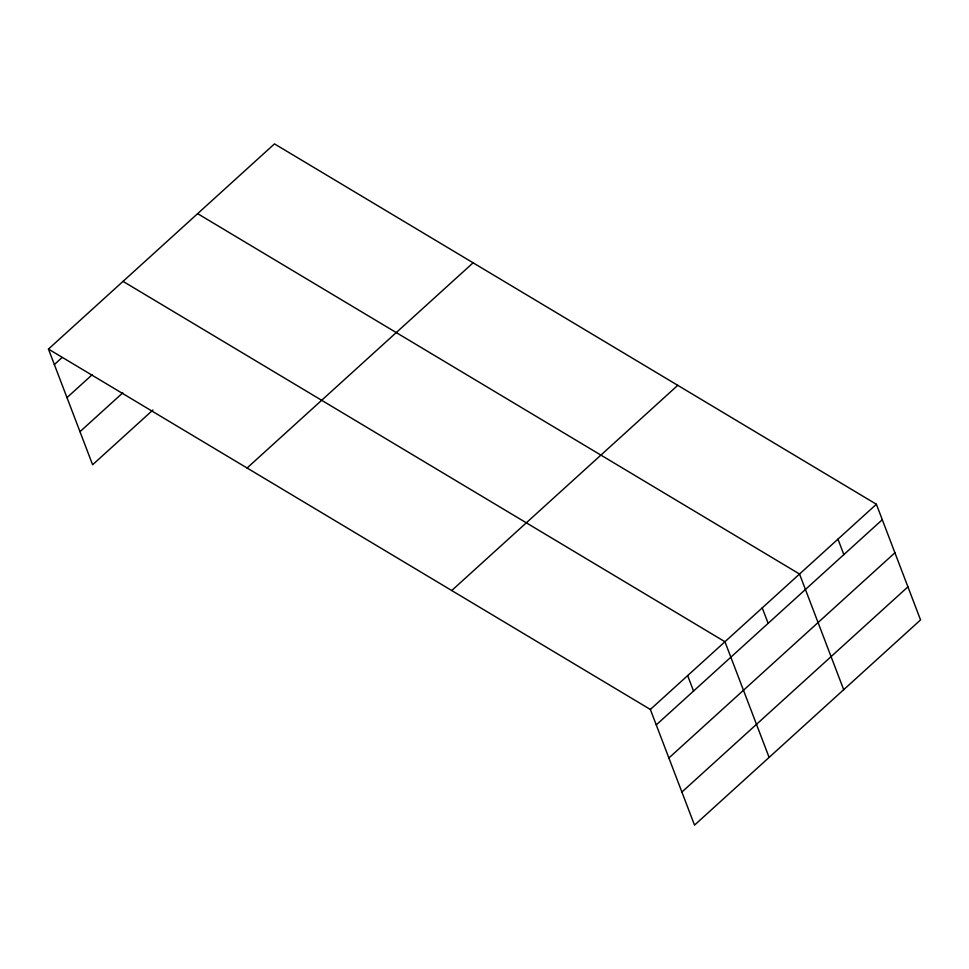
<?xml version="1.0" encoding="UTF-8"?>
<svg xmlns="http://www.w3.org/2000/svg" width="969" height="969" viewBox="0 0 969 969"><rect width="100%" height="100%" fill="white"/><g stroke="black" fill="none" stroke-linecap="round" stroke-linejoin="round"><path stroke-width="1.45" d="M48.45 349.082L274.481 143.884L876.388 504.255L920.55 619.918L694.519 825.116L650.356 709.453L48.45 349.082L92.612 464.745L152.945 409.984M54.349 364.538L62.028 357.573M66.982 397.605L92.212 374.7M79.991 431.677L122.772 392.845M247.083 468.003L473.102 262.805M451.724 590.533L677.755 385.335M650.356 709.453L876.388 504.255M656.255 724.909L882.287 519.711M668.889 757.976L894.908 552.778M681.897 792.048L907.917 586.851M197.628 213.652L799.534 574.023L843.696 689.686M123.039 281.373L724.945 641.732L769.107 757.395M837.955 539.139L843.854 554.595M762.24 607.878L768.138 623.333M687.651 675.587L693.55 691.042"/></g></svg>
